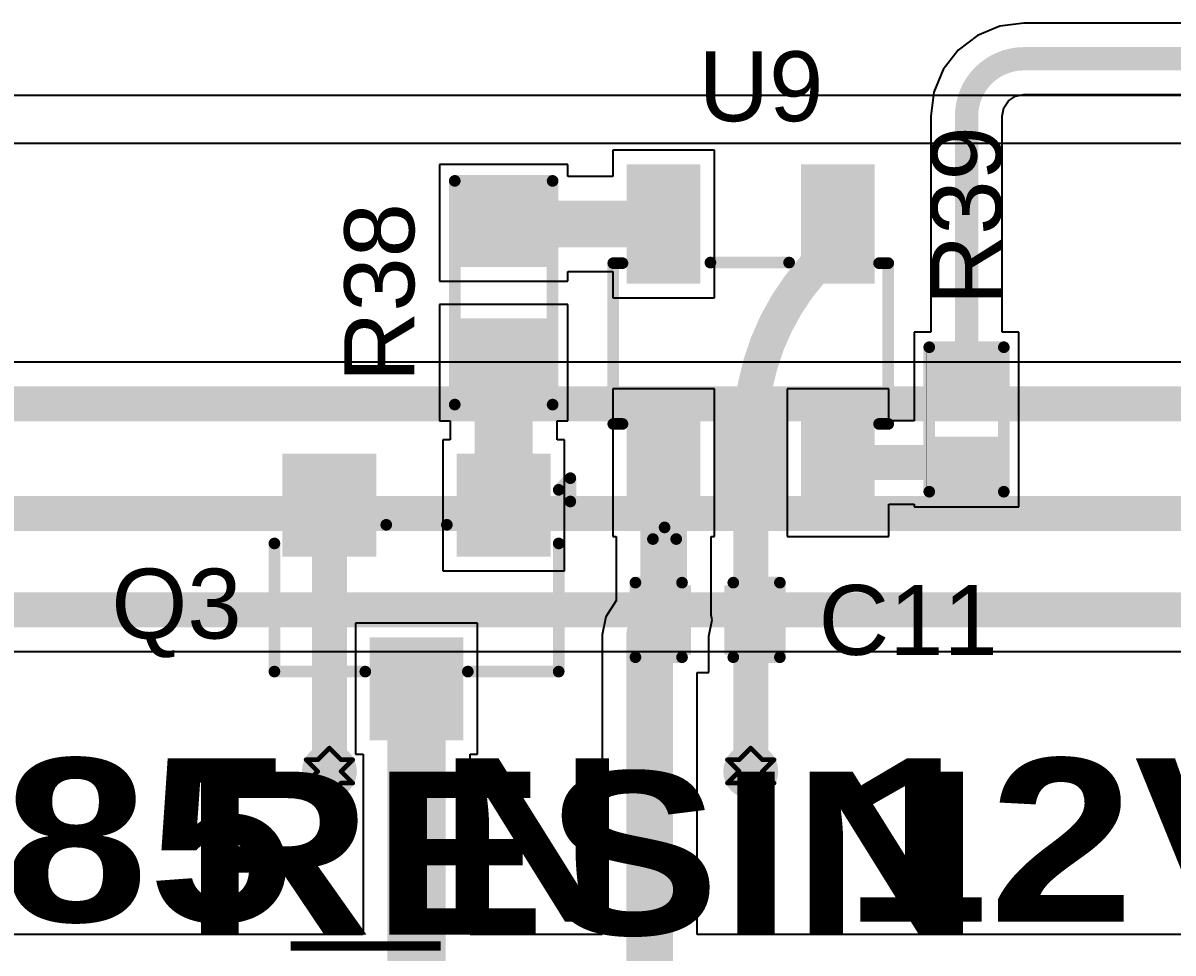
# Model space of a CAD drawing. Header units: inches. Extents: x -25 to 209, y 65 to 158.
# Drawn here: x 28.96 to 41.49, y 79.3 to 89.44 of the extents above; entities that cross this region are included whole.
import ezdxf

# ---------------------------------------------------------------- set-up
doc = ezdxf.new("R2010")
doc.units = ezdxf.units.IN
for name, color, linetype in [('Bottom Layer', 5, 'Continuous'), ('Drill Drawing', 1, 'Continuous'), ('Top Layer', 1, 'Continuous'), ('Top Overlay', 2, 'Continuous'), ('Top Paste', 8, 'Continuous'), ('Top Solder', 216, 'Continuous'), ('Via Holes', 16, 'Continuous')]:
    doc.layers.add(name, color=color, linetype=linetype)
doc.styles.add('Arial', font='', dxfattribs={"height": 0.2})
doc.styles.add('Arial Black_Bold', font='', dxfattribs={"height": 0.2})
doc.styles.get('Arial').set_extended_font_data('Arial')
doc.styles.get('Arial Black_Bold').set_extended_font_data('Arial Black', bold=True)

# ---------------------------------------------------------------- blocks, each defined once
blk = doc.blocks.new('SOT_23_5_10')
at = {"layer": 'Top Layer'}
for points in [[(-1.84999757, 1.25000004), (-0.74999723, 1.25000004), (-0.74999723, 0.65000124), (-1.84999757, 0.65000124)], [(0.75000231, 1.25000004), (1.85000265, 1.25000004), (1.85000265, 0.65000124), (0.75000231, 0.65000124)], [(-1.85000011, 0.2999994), (-0.74999977, 0.2999994), (-0.74999977, -0.2999994), (-1.85000011, -0.2999994)], [(-1.84999757, -0.65000124), (-0.74999723, -0.65000124), (-0.74999723, -1.25000004), (-1.84999757, -1.25000004)], [(0.75000231, -0.65000124), (1.85000265, -0.65000124), (1.85000265, -1.25000004), (0.75000231, -1.25000004)]]:
    blk.add_hatch(color=1, dxfattribs=at).paths.add_polyline_path(points)
at = {"layer": 'Top Paste'}
for points in [[(-1.84999757, 1.25000004), (-0.74999723, 1.25000004), (-0.74999723, 0.65000124), (-1.84999757, 0.65000124)], [(0.75000231, 1.25000004), (1.85000265, 1.25000004), (1.85000265, 0.65000124), (0.75000231, 0.65000124)], [(-1.85000011, 0.2999994), (-0.74999977, 0.2999994), (-0.74999977, -0.2999994), (-1.85000011, -0.2999994)], [(-1.84999757, -0.65000124), (-0.74999723, -0.65000124), (-0.74999723, -1.25000004), (-1.84999757, -1.25000004)], [(0.75000231, -0.65000124), (1.85000265, -0.65000124), (1.85000265, -1.25000004), (0.75000231, -1.25000004)]]:
    blk.add_hatch(color=8, dxfattribs=at).paths.add_polyline_path(points)
at = {"layer": 'Top Solder'}
for points in [[(-1.95159757, 1.35160004), (-0.6483972299999999, 1.35160004), (-0.6483972299999999, 0.54840124), (-1.95159757, 0.54840124)], [(0.6484023099999999, 1.35160004), (1.95160265, 1.35160004), (1.95160265, 0.54840124), (0.6484023099999999, 0.54840124)], [(-1.95160011, 0.4015993999999999), (-0.6483997699999999, 0.4015993999999999), (-0.6483997699999999, -0.4015993999999999), (-1.95160011, -0.4015993999999999)], [(-1.95159757, -0.54840124), (-0.6483972299999999, -0.54840124), (-0.6483972299999999, -1.35160004), (-1.95159757, -1.35160004)], [(0.6484023099999999, -0.54840124), (1.95160265, -0.54840124), (1.95160265, -1.35160004), (0.6484023099999999, -1.35160004)]]:
    blk.add_hatch(color=216, dxfattribs=at).paths.add_polyline_path(points)
at = {"layer": 'Top Overlay'}
for points in [[(-0.8789974799999999, 1.4986, 0.127, 0.127, 0), (-0.87900002, 1.3986002, 0.127, 0.127, 0)], [(-0.8789974799999999, 1.4986, 0.127, 0.127, 0), (0.8735999799999999, 1.4986, 0.127, 0.127, 0)], [(0.8735999799999999, 1.4986, 0.127, 0.127, 0), (0.8735999799999999, 1.3986002, 0.127, 0.127, 0)], [(-2.13359746, 1.0668, 0.127, 0.127, 0), (-2.13359746, 0.8128, 0.127, 0.127, 0)], [(-2.13359746, 1.0668, 0.127, 0.127, 0), (-2.00659238, 0.9397999999999999, 0.127, 0.127, 0)], [(-2.00659238, 0.9397999999999999, 0.127, 0.127, 0), (-2.13359746, 0.8128, 0.127, 0.127, 0)], [(0.8800033199999999, 0.43999912, 0.127, 0.127, 0), (0.8800033199999999, -0.41800018, 0.127, 0.127, 0)], [(-0.87900002, -1.3986002, 0.127, 0.127, 0), (-0.8789974799999999, -1.4986, 0.127, 0.127, 0)], [(0.8735999799999999, -1.3986002, 0.127, 0.127, 0), (0.8735999799999999, -1.4986, 0.127, 0.127, 0)], [(-0.8789974799999999, -1.4986, 0.127, 0.127, 0), (0.8735999799999999, -1.4986, 0.127, 0.127, 0)]]:
    blk.add_lwpolyline(points, format="xyseb", dxfattribs=at)
for points in [[(-0.9107474799999999, 1.4986, 0.0635, 0.0635, 1), (-0.84724748, 1.4986, 0.0635, 0.0635, 1)], [(-0.9107474799999999, 1.4986, 0.0635, 0.0635, 1), (-0.84724748, 1.4986, 0.0635, 0.0635, 1)], [(0.8418499799999999, 1.4986, 0.0635, 0.0635, 1), (0.90534998, 1.4986, 0.0635, 0.0635, 1)], [(0.8418499799999999, 1.4986, 0.0635, 0.0635, 1), (0.90534998, 1.4986, 0.0635, 0.0635, 1)], [(-0.9107500199999999, 1.3986002, 0.0635, 0.0635, 1), (-0.8472500199999999, 1.3986002, 0.0635, 0.0635, 1)], [(0.8418499799999999, 1.3986002, 0.0635, 0.0635, 1), (0.90534998, 1.3986002, 0.0635, 0.0635, 1)], [(-2.16534746, 1.0668, 0.0635, 0.0635, 1), (-2.10184746, 1.0668, 0.0635, 0.0635, 1)], [(-2.16534746, 1.0668, 0.0635, 0.0635, 1), (-2.10184746, 1.0668, 0.0635, 0.0635, 1)], [(-2.03834238, 0.9397999999999999, 0.0635, 0.0635, 1), (-1.97484238, 0.9397999999999999, 0.0635, 0.0635, 1)], [(-2.03834238, 0.9397999999999999, 0.0635, 0.0635, 1), (-1.97484238, 0.9397999999999999, 0.0635, 0.0635, 1)], [(-2.16534746, 0.8128, 0.0635, 0.0635, 1), (-2.10184746, 0.8128, 0.0635, 0.0635, 1)], [(-2.16534746, 0.8128, 0.0635, 0.0635, 1), (-2.10184746, 0.8128, 0.0635, 0.0635, 1)], [(0.8482533200000001, 0.43999912, 0.0635, 0.0635, 1), (0.9117533199999999, 0.43999912, 0.0635, 0.0635, 1)], [(0.8482533200000001, -0.41800018, 0.0635, 0.0635, 1), (0.9117533199999999, -0.41800018, 0.0635, 0.0635, 1)], [(-0.9107500199999999, -1.3986002, 0.0635, 0.0635, 1), (-0.8472500199999999, -1.3986002, 0.0635, 0.0635, 1)], [(0.8418499799999999, -1.3986002, 0.0635, 0.0635, 1), (0.90534998, -1.3986002, 0.0635, 0.0635, 1)], [(-0.9107474799999999, -1.4986, 0.0635, 0.0635, 1), (-0.84724748, -1.4986, 0.0635, 0.0635, 1)], [(-0.9107474799999999, -1.4986, 0.0635, 0.0635, 1), (-0.84724748, -1.4986, 0.0635, 0.0635, 1)], [(0.8418499799999999, -1.4986, 0.0635, 0.0635, 1), (0.90534998, -1.4986, 0.0635, 0.0635, 1)], [(0.8418499799999999, -1.4986, 0.0635, 0.0635, 1), (0.90534998, -1.4986, 0.0635, 0.0635, 1)]]:
    blk.add_lwpolyline(points, format="xyseb", close=True, dxfattribs=at)
blk = doc.blocks.new('R___0402_19')
at = {"layer": 'Top Layer'}
for points in [[(-0.6985025399999999, -0.3175), (-0.6985025399999999, 0.3174999999999999), (-0.2413025400000001, 0.3175), (-0.2413025399999999, -0.3174999999999999)], [(0.2413000000000001, -0.3175), (0.2412999999999999, 0.3174999999999999), (0.6985, 0.3175), (0.6985, -0.3174999999999999)]]:
    blk.add_hatch(color=1, dxfattribs=at).paths.add_polyline_path(points)
at = {"layer": 'Top Paste'}
for points in [[(-0.6985025399999999, -0.3175), (-0.6985025399999999, 0.3174999999999999), (-0.2413025400000001, 0.3175), (-0.2413025399999999, -0.3174999999999999)], [(0.2413000000000001, -0.3175), (0.2412999999999999, 0.3174999999999999), (0.6985, 0.3175), (0.6985, -0.3174999999999999)]]:
    blk.add_hatch(color=8, dxfattribs=at).paths.add_polyline_path(points)
at = {"layer": 'Top Solder'}
for points in [[(-0.7535037, -0.3725011600000001), (-0.7535037, 0.3725011599999999), (-0.1863013800000001, 0.3725011600000001), (-0.1863013799999999, -0.3725011599999999)], [(0.18629884, -0.3725011600000001), (0.1862988399999999, 0.3725011599999999), (0.75350116, 0.3725011600000001), (0.75350116, -0.3725011599999999)]]:
    blk.add_hatch(color=216, dxfattribs=at).paths.add_polyline_path(points)
at = {"layer": 'Top Overlay'}
for points in [[(-0.7874050799999999, -0.40640254, 0.127, 0.127, 0), (-0.7874, 0.4064, 0.127, 0.127, 0)], [(0.7874, 0.4064, 0.127, 0.127, 0), (-0.7874, 0.4064, 0.127, 0.127, 0)], [(0.7874, -0.40639746, 0.127, 0.127, 0), (0.7874, 0.4064, 0.127, 0.127, 0)], [(-0.7874050799999999, -0.40640254, 0.127, 0.127, 0), (0.7874, -0.40639746, 0.127, 0.127, 0)], [(0.8128, -0.4317974599999999, 0.0032258, 0.0032258, 0), (-0.8127974599999999, -0.4317974599999999, 0.0032258, 0.0032258, 0)]]:
    blk.add_lwpolyline(points, format="xyseb", dxfattribs=at)
for points in [[(-0.8191499999999999, 0.4064, 0.0635, 0.0635, 1), (-0.7556499999999999, 0.4064, 0.0635, 0.0635, 1)], [(-0.8191499999999999, 0.4064, 0.0635, 0.0635, 1), (-0.7556499999999999, 0.4064, 0.0635, 0.0635, 1)], [(0.7556499999999999, 0.4064, 0.0635, 0.0635, 1), (0.8191499999999999, 0.4064, 0.0635, 0.0635, 1)], [(0.7556499999999999, 0.4064, 0.0635, 0.0635, 1), (0.8191499999999999, 0.4064, 0.0635, 0.0635, 1)], [(-0.8191550799999999, -0.40640254, 0.0635, 0.0635, 1), (-0.75565508, -0.40640254, 0.0635, 0.0635, 1)], [(-0.8191550799999999, -0.40640254, 0.0635, 0.0635, 1), (-0.75565508, -0.40640254, 0.0635, 0.0635, 1)], [(0.7556499999999999, -0.40639746, 0.0635, 0.0635, 1), (0.8191499999999999, -0.40639746, 0.0635, 0.0635, 1)], [(0.7556499999999999, -0.40639746, 0.0635, 0.0635, 1), (0.8191499999999999, -0.40639746, 0.0635, 0.0635, 1)], [(-0.8136026399999999, -0.4317974599999999, 0.0016129, 0.0016129, 1), (-0.81199228, -0.4317974599999999, 0.0016129, 0.0016129, 1)], [(0.8119948199999999, -0.4317974599999999, 0.0016129, 0.0016129, 1), (0.81360518, -0.4317974599999999, 0.0016129, 0.0016129, 1)]]:
    blk.add_lwpolyline(points, format="xyseb", close=True, dxfattribs=at)
blk = doc.blocks.new('RES_0603_20')
at = {"layer": 'Top Layer'}
for points in [[(-0.38099746, 0.4445), (-0.38099746, -0.4445), (-1.14299746, -0.4445), (-1.14299746, 0.4445)], [(1.14299746, 0.4445), (1.14299746, -0.4445), (0.38099746, -0.4445), (0.38099746, 0.4445)]]:
    blk.add_hatch(color=1, dxfattribs=at).paths.add_polyline_path(points)
at = {"layer": 'Top Paste'}
for points in [[(-0.38099746, 0.4445), (-0.38099746, -0.4445), (-1.14299746, -0.4445), (-1.14299746, 0.4445)], [(1.14299746, 0.4445), (1.14299746, -0.4445), (0.38099746, -0.4445), (0.38099746, 0.4445)]]:
    blk.add_hatch(color=8, dxfattribs=at).paths.add_polyline_path(points)
at = {"layer": 'Top Solder'}
for points in [[(-0.27939746, 0.5460999999999999), (-0.27939746, -0.5460999999999999), (-1.24459746, -0.5460999999999999), (-1.24459746, 0.5460999999999999)], [(1.24459746, 0.5460999999999999), (1.24459746, -0.5460999999999999), (0.27939746, -0.5460999999999999), (0.27939746, 0.5460999999999999)]]:
    blk.add_hatch(color=216, dxfattribs=at).paths.add_polyline_path(points)
at = {"layer": 'Top Overlay'}
for points in [[(-1.21920254, 0.5333974599999999, 0.127, 0.127, 0), (1.21920254, 0.5334, 0.127, 0.127, 0)], [(-1.21919492, -0.5334, 0.127, 0.127, 0), (-1.21920254, 0.5333974599999999, 0.127, 0.127, 0)], [(1.21920254, -0.5334, 0.127, 0.127, 0), (1.21920254, 0.5334, 0.127, 0.127, 0)], [(1.21920254, -0.5334, 0.127, 0.127, 0), (-1.21919492, -0.5334, 0.127, 0.127, 0)]]:
    blk.add_lwpolyline(points, format="xyseb", dxfattribs=at)
for points in [[(-1.25095254, 0.5333974599999999, 0.0635, 0.0635, 1), (-1.18745254, 0.5333974599999999, 0.0635, 0.0635, 1)], [(-1.25095254, 0.5333974599999999, 0.0635, 0.0635, 1), (-1.18745254, 0.5333974599999999, 0.0635, 0.0635, 1)], [(1.18745254, 0.5334, 0.0635, 0.0635, 1), (1.25095254, 0.5334, 0.0635, 0.0635, 1)], [(1.18745254, 0.5334, 0.0635, 0.0635, 1), (1.25095254, 0.5334, 0.0635, 0.0635, 1)], [(-1.25094492, -0.5334, 0.0635, 0.0635, 1), (-1.18744492, -0.5334, 0.0635, 0.0635, 1)], [(-1.25094492, -0.5334, 0.0635, 0.0635, 1), (-1.18744492, -0.5334, 0.0635, 0.0635, 1)], [(1.18745254, -0.5334, 0.0635, 0.0635, 1), (1.25095254, -0.5334, 0.0635, 0.0635, 1)], [(1.18745254, -0.5334, 0.0635, 0.0635, 1), (1.25095254, -0.5334, 0.0635, 0.0635, 1)]]:
    blk.add_lwpolyline(points, format="xyseb", close=True, dxfattribs=at)
blk = doc.blocks.new('____23_58')
at = {"layer": 'Top Layer'}
for points in [[(-0.41000045, 1.46000089), (0.41000045, 1.46000089), (0.41000045, 0.54000019), (-0.41000045, 0.54000019)], [(-1.36000109, -0.54000019), (-0.54000019, -0.54000019), (-0.54000019, -1.46000089), (-1.36000109, -1.46000089)], [(0.54000019, -0.54000019), (1.36000109, -0.54000019), (1.36000109, -1.46000089), (0.54000019, -1.46000089)]]:
    blk.add_hatch(color=1, dxfattribs=at).paths.add_polyline_path(points)
at = {"layer": 'Top Paste'}
for points in [[(-0.41000045, 1.46000089), (0.41000045, 1.46000089), (0.41000045, 0.54000019), (-0.41000045, 0.54000019)], [(-1.36000109, -0.54000019), (-0.54000019, -0.54000019), (-0.54000019, -1.46000089), (-1.36000109, -1.46000089)], [(0.54000019, -0.54000019), (1.36000109, -0.54000019), (1.36000109, -1.46000089), (0.54000019, -1.46000089)]]:
    blk.add_hatch(color=8, dxfattribs=at).paths.add_polyline_path(points)
at = {"layer": 'Top Solder'}
for points in [[(-0.51160045, 1.56160089), (0.51160045, 1.56160089), (0.51160045, 0.43840019), (-0.51160045, 0.43840019)], [(-1.46160109, -0.43840019), (-0.43840019, -0.43840019), (-0.43840019, -1.56160089), (-1.46160109, -1.56160089)], [(0.43840019, -0.43840019), (1.46160109, -0.43840019), (1.46160109, -1.56160089), (0.43840019, -1.56160089)]]:
    blk.add_hatch(color=216, dxfattribs=at).paths.add_polyline_path(points)
at = {"layer": 'Top Overlay'}
for points in [[(-0.5588, 0.8128, 0.127, 0.127, 0), (-1.54940254, 0.8127974599999999, 0.127, 0.127, 0)], [(-1.54940254, 0.8127974599999999, 0.127, 0.127, 0), (-1.54940254, -0.5841999999999999, 0.127, 0.127, 0)], [(1.54940254, 0.8127974599999999, 0.127, 0.127, 0), (0.5588, 0.8128, 0.127, 0.127, 0)], [(1.54940254, 0.8127974599999999, 0.127, 0.127, 0), (1.54940254, -0.5841999999999999, 0.127, 0.127, 0)], [(0.3302, -0.7874, 0.127, 0.127, 0), (-0.3302, -0.7874, 0.127, 0.127, 0)], [(-1.5494, -1.1684, 0.127, 0.127, 0), (-1.6764, -1.0414, 0.127, 0.127, 0)], [(-1.6764, -1.0414, 0.127, 0.127, 0), (-1.6764, -1.29540254, 0.127, 0.127, 0)], [(-1.5494, -1.1684, 0.127, 0.127, 0), (-1.6764, -1.29540254, 0.127, 0.127, 0)]]:
    blk.add_lwpolyline(points, format="xyseb", dxfattribs=at)
for points in [[(-1.58115254, 0.8127974599999999, 0.0635, 0.0635, 1), (-1.51765254, 0.8127974599999999, 0.0635, 0.0635, 1)], [(-1.58115254, 0.8127974599999999, 0.0635, 0.0635, 1), (-1.51765254, 0.8127974599999999, 0.0635, 0.0635, 1)], [(-0.5905499999999999, 0.8128, 0.0635, 0.0635, 1), (-0.52705, 0.8128, 0.0635, 0.0635, 1)], [(0.52705, 0.8128, 0.0635, 0.0635, 1), (0.5905499999999999, 0.8128, 0.0635, 0.0635, 1)], [(1.51765254, 0.8127974599999999, 0.0635, 0.0635, 1), (1.58115254, 0.8127974599999999, 0.0635, 0.0635, 1)], [(1.51765254, 0.8127974599999999, 0.0635, 0.0635, 1), (1.58115254, 0.8127974599999999, 0.0635, 0.0635, 1)], [(-1.58115254, -0.5841999999999999, 0.0635, 0.0635, 1), (-1.51765254, -0.5841999999999999, 0.0635, 0.0635, 1)], [(1.51765254, -0.5841999999999999, 0.0635, 0.0635, 1), (1.58115254, -0.5841999999999999, 0.0635, 0.0635, 1)], [(-0.36195, -0.7874, 0.0635, 0.0635, 1), (-0.29845, -0.7874, 0.0635, 0.0635, 1)], [(0.29845, -0.7874, 0.0635, 0.0635, 1), (0.36195, -0.7874, 0.0635, 0.0635, 1)], [(-1.70815, -1.0414, 0.0635, 0.0635, 1), (-1.64465, -1.0414, 0.0635, 0.0635, 1)], [(-1.70815, -1.0414, 0.0635, 0.0635, 1), (-1.64465, -1.0414, 0.0635, 0.0635, 1)], [(-1.58115, -1.1684, 0.0635, 0.0635, 1), (-1.51765, -1.1684, 0.0635, 0.0635, 1)], [(-1.58115, -1.1684, 0.0635, 0.0635, 1), (-1.51765, -1.1684, 0.0635, 0.0635, 1)], [(-1.70815, -1.29540254, 0.0635, 0.0635, 1), (-1.64465, -1.29540254, 0.0635, 0.0635, 1)], [(-1.70815, -1.29540254, 0.0635, 0.0635, 1), (-1.64465, -1.29540254, 0.0635, 0.0635, 1)]]:
    blk.add_lwpolyline(points, format="xyseb", close=True, dxfattribs=at)
blk = doc.blocks.new('C___0402_68')
at = {"layer": 'Top Layer'}
for points in [[(-0.6985, -0.31750254), (-0.6985, 0.31749746), (-0.2412999999999999, 0.31749746), (-0.2413, -0.31750254)], [(0.2412999999999999, -0.3175), (0.2413, 0.3175), (0.6985, 0.3175), (0.6985, -0.3175)]]:
    blk.add_hatch(color=1, dxfattribs=at).paths.add_polyline_path(points)
at = {"layer": 'Top Paste'}
for points in [[(-0.6985, -0.31750254), (-0.6985, 0.31749746), (-0.2412999999999999, 0.31749746), (-0.2413, -0.31750254)], [(0.2412999999999999, -0.3175), (0.2413, 0.3175), (0.6985, 0.3175), (0.6985, -0.3175)]]:
    blk.add_hatch(color=8, dxfattribs=at).paths.add_polyline_path(points)
at = {"layer": 'Top Solder'}
for points in [[(-0.7584998799999999, -0.37750242), (-0.7584998799999999, 0.37749734), (-0.18130012, 0.37749734), (-0.18130012, -0.37750242)], [(0.18130012, -0.37749988), (0.18130012, 0.37749988), (0.7584998799999999, 0.37749988), (0.7584998799999999, -0.37749988)]]:
    blk.add_hatch(color=216, dxfattribs=at).paths.add_polyline_path(points)
at = {"layer": 'Top Overlay'}
for points in [[(-0.7874, 0.4064, 0.127, 0.127, 0), (-0.7874, -0.4064, 0.127, 0.127, 0)], [(-0.27939746, 0.4064, 0.127, 0.127, 0), (-0.7874, 0.4064, 0.127, 0.127, 0)], [(0.7874, 0.40639746, 0.127, 0.127, 0), (0.2794, 0.4064, 0.127, 0.127, 0)], [(0.78740254, -0.40640254, 0.127, 0.127, 0), (0.7874, 0.40639746, 0.127, 0.127, 0)], [(-0.27940254, -0.40640254, 0.127, 0.127, 0), (-0.7874, -0.4064, 0.127, 0.127, 0)], [(0.78740254, -0.40640254, 0.127, 0.127, 0), (0.2794, -0.4064, 0.127, 0.127, 0)]]:
    blk.add_lwpolyline(points, format="xyseb", dxfattribs=at)
for points in [[(-0.8191499999999999, 0.4064, 0.0635, 0.0635, 1), (-0.7556499999999999, 0.4064, 0.0635, 0.0635, 1)], [(-0.8191499999999999, 0.4064, 0.0635, 0.0635, 1), (-0.7556499999999999, 0.4064, 0.0635, 0.0635, 1)], [(-0.31114746, 0.4064, 0.0635, 0.0635, 1), (-0.24764746, 0.4064, 0.0635, 0.0635, 1)], [(0.24765, 0.4064, 0.0635, 0.0635, 1), (0.31115, 0.4064, 0.0635, 0.0635, 1)], [(0.7556499999999999, 0.40639746, 0.0635, 0.0635, 1), (0.8191499999999999, 0.40639746, 0.0635, 0.0635, 1)], [(0.7556499999999999, 0.40639746, 0.0635, 0.0635, 1), (0.8191499999999999, 0.40639746, 0.0635, 0.0635, 1)], [(-0.8191499999999999, -0.4064, 0.0635, 0.0635, 1), (-0.7556499999999999, -0.4064, 0.0635, 0.0635, 1)], [(-0.8191499999999999, -0.4064, 0.0635, 0.0635, 1), (-0.7556499999999999, -0.4064, 0.0635, 0.0635, 1)], [(-0.31115254, -0.40640254, 0.0635, 0.0635, 1), (-0.24765254, -0.40640254, 0.0635, 0.0635, 1)], [(0.24765, -0.4064, 0.0635, 0.0635, 1), (0.31115, -0.4064, 0.0635, 0.0635, 1)], [(0.75565254, -0.40640254, 0.0635, 0.0635, 1), (0.8191525399999998, -0.40640254, 0.0635, 0.0635, 1)], [(0.75565254, -0.40640254, 0.0635, 0.0635, 1), (0.8191525399999998, -0.40640254, 0.0635, 0.0635, 1)]]:
    blk.add_lwpolyline(points, format="xyseb", close=True, dxfattribs=at)

msp = doc.modelspace()

# ---------------------------------------------------------------- hatches: boundary and pattern name
at = {"layer": 'Bottom Layer'}
h = msp.add_hatch(color=5, dxfattribs=at)
edge = h.paths.add_edge_path()
edge.add_arc((32.29791101999999, 81.28), 0.2999994, 0, 360)
h = msp.add_hatch(color=5, dxfattribs=at)
edge = h.paths.add_edge_path()
edge.add_arc((36.89085585999999, 81.28), 0.2999994, 0, 360)
at = {"layer": 'Top Layer'}
h = msp.add_hatch(color=1, dxfattribs=at)
edge = h.paths.add_edge_path()
edge.add_arc((32.29791101999999, 81.28), 0.2999994, 0, 360)
h = msp.add_hatch(color=1, dxfattribs=at)
edge = h.paths.add_edge_path()
edge.add_arc((36.89085585999999, 81.28), 0.2999994, 0, 360)
at = {"layer": 'Via Holes'}
h = msp.add_hatch(color=7, dxfattribs=at)
edge = h.paths.add_edge_path()
edge.add_arc((32.29791101999999, 81.28), 0.1499997, 0, 360)
h = msp.add_hatch(color=7, dxfattribs=at)
edge = h.paths.add_edge_path()
edge.add_arc((36.89085585999999, 81.28), 0.1499997, 0, 360)

# ---------------------------------------------------------------- linework, layer by layer
at = {"layer": 'Bottom Layer'}
for p, q in [((55.65138475999999, 88.64599745999999), (14.16914616, 88.646)), ((14.16914616, 88.12804828), (55.65136443999999, 88.12804573999999)), ((67.3872033, 85.73911478), (14.66467984, 85.73911478)), ((27.0612362, 82.58670554), (67.38720837999999, 82.58670554))]:
    msp.add_line(p, q, dxfattribs=at)
for points in [[(14.66467984, 85.28590765999999, 0.3809999999999999, 0.3809999999999999, 0), (67.7174668, 85.28590765999999, 0.3809999999999999, 0.3809999999999999, 0)], [(26.6678918, 84.09008073999999, 0.3809999999999999, 0.3809999999999999, 0), (67.72930065999999, 84.09008073999999, 0.3809999999999999, 0.3809999999999999, 0)], [(27.0612362, 83.03991266, 0.3809999999999999, 0.3809999999999999, 0), (67.71747188, 83.03991266, 0.3809999999999999, 0.3809999999999999, 0)]]:
    msp.add_lwpolyline(points, format="xyseb", dxfattribs=at)
at = {"layer": 'Drill Drawing'}
for points in [[(32.17091102, 81.407, 0.0508, 0.0508, 0), (32.29791101999999, 81.53399999999999, 0.0508, 0.0508, 0)], [(32.29791101999999, 81.53399999999999, 0.0508, 0.0508, 0), (32.42491102, 81.407, 0.0508, 0.0508, 0)], [(36.76385586, 81.407, 0.0508, 0.0508, 0), (36.89085585999999, 81.53399999999999, 0.0508, 0.0508, 0)], [(36.89085585999999, 81.53399999999999, 0.0508, 0.0508, 0), (37.01785586, 81.407, 0.0508, 0.0508, 0)], [(32.04391102, 81.407, 0.0508, 0.0508, 0), (32.17091102, 81.28, 0.0508, 0.0508, 0)], [(32.04391102, 81.407, 0.0508, 0.0508, 0), (32.17091102, 81.407, 0.0508, 0.0508, 0)], [(32.42491102, 81.407, 0.0508, 0.0508, 0), (32.55191102, 81.407, 0.0508, 0.0508, 0)], [(32.42491102, 81.28, 0.0508, 0.0508, 0), (32.55191102, 81.407, 0.0508, 0.0508, 0)], [(36.63685586, 81.407, 0.0508, 0.0508, 0), (36.76385586, 81.28, 0.0508, 0.0508, 0)], [(36.63685586, 81.407, 0.0508, 0.0508, 0), (36.76385586, 81.407, 0.0508, 0.0508, 0)], [(37.01785586, 81.407, 0.0508, 0.0508, 0), (37.14485586, 81.407, 0.0508, 0.0508, 0)], [(37.01785586, 81.28, 0.0508, 0.0508, 0), (37.14485586, 81.407, 0.0508, 0.0508, 0)], [(32.04391102, 81.15299999999999, 0.0508, 0.0508, 0), (32.17091102, 81.28, 0.0508, 0.0508, 0)], [(32.42491102, 81.28, 0.0508, 0.0508, 0), (32.55191102, 81.15299999999999, 0.0508, 0.0508, 0)], [(36.63685586, 81.15299999999999, 0.0508, 0.0508, 0), (36.76385586, 81.28, 0.0508, 0.0508, 0)], [(37.01785586, 81.28, 0.0508, 0.0508, 0), (37.14485586, 81.15299999999999, 0.0508, 0.0508, 0)], [(32.04391102, 81.15299999999999, 0.0508, 0.0508, 0), (32.17091102, 81.15299999999999, 0.0508, 0.0508, 0)], [(32.17091102, 81.15299999999999, 0.0508, 0.0508, 0), (32.29791101999999, 81.026, 0.0508, 0.0508, 0)], [(32.29791101999999, 81.026, 0.0508, 0.0508, 0), (32.42491102, 81.15299999999999, 0.0508, 0.0508, 0)], [(32.42491102, 81.15299999999999, 0.0508, 0.0508, 0), (32.55191102, 81.15299999999999, 0.0508, 0.0508, 0)], [(36.63685586, 81.15299999999999, 0.0508, 0.0508, 0), (36.76385586, 81.15299999999999, 0.0508, 0.0508, 0)], [(36.76385586, 81.15299999999999, 0.0508, 0.0508, 0), (36.89085585999999, 81.026, 0.0508, 0.0508, 0)], [(36.89085585999999, 81.026, 0.0508, 0.0508, 0), (37.01785586, 81.15299999999999, 0.0508, 0.0508, 0)], [(37.01785586, 81.15299999999999, 0.0508, 0.0508, 0), (37.14485586, 81.15299999999999, 0.0508, 0.0508, 0)]]:
    msp.add_lwpolyline(points, format="xyseb", dxfattribs=at)
for points in [[(32.28521102, 81.53399999999999, 0.0254, 0.0254, 1), (32.31061102, 81.53399999999999, 0.0254, 0.0254, 1)], [(32.28521102, 81.53399999999999, 0.0254, 0.0254, 1), (32.31061102, 81.53399999999999, 0.0254, 0.0254, 1)], [(36.87815586, 81.53399999999999, 0.0254, 0.0254, 1), (36.90355586, 81.53399999999999, 0.0254, 0.0254, 1)], [(36.87815586, 81.53399999999999, 0.0254, 0.0254, 1), (36.90355586, 81.53399999999999, 0.0254, 0.0254, 1)], [(32.03121102, 81.407, 0.0254, 0.0254, 1), (32.05661102, 81.407, 0.0254, 0.0254, 1)], [(32.03121102, 81.407, 0.0254, 0.0254, 1), (32.05661102, 81.407, 0.0254, 0.0254, 1)], [(32.15821102, 81.407, 0.0254, 0.0254, 1), (32.18361102, 81.407, 0.0254, 0.0254, 1)], [(32.15821102, 81.407, 0.0254, 0.0254, 1), (32.18361102, 81.407, 0.0254, 0.0254, 1)], [(32.41221101999999, 81.407, 0.0254, 0.0254, 1), (32.43761102, 81.407, 0.0254, 0.0254, 1)], [(32.41221101999999, 81.407, 0.0254, 0.0254, 1), (32.43761102, 81.407, 0.0254, 0.0254, 1)], [(32.53921102, 81.407, 0.0254, 0.0254, 1), (32.56461101999999, 81.407, 0.0254, 0.0254, 1)], [(32.53921102, 81.407, 0.0254, 0.0254, 1), (32.56461101999999, 81.407, 0.0254, 0.0254, 1)], [(36.62415585999999, 81.407, 0.0254, 0.0254, 1), (36.64955585999999, 81.407, 0.0254, 0.0254, 1)], [(36.62415585999999, 81.407, 0.0254, 0.0254, 1), (36.64955585999999, 81.407, 0.0254, 0.0254, 1)], [(36.75115586, 81.407, 0.0254, 0.0254, 1), (36.77655585999999, 81.407, 0.0254, 0.0254, 1)], [(36.75115586, 81.407, 0.0254, 0.0254, 1), (36.77655585999999, 81.407, 0.0254, 0.0254, 1)], [(37.00515586, 81.407, 0.0254, 0.0254, 1), (37.03055586, 81.407, 0.0254, 0.0254, 1)], [(37.00515586, 81.407, 0.0254, 0.0254, 1), (37.03055586, 81.407, 0.0254, 0.0254, 1)], [(37.13215586, 81.407, 0.0254, 0.0254, 1), (37.15755586, 81.407, 0.0254, 0.0254, 1)], [(37.13215586, 81.407, 0.0254, 0.0254, 1), (37.15755586, 81.407, 0.0254, 0.0254, 1)], [(32.15821102, 81.28, 0.0254, 0.0254, 1), (32.18361102, 81.28, 0.0254, 0.0254, 1)], [(32.15821102, 81.28, 0.0254, 0.0254, 1), (32.18361102, 81.28, 0.0254, 0.0254, 1)], [(32.41221101999999, 81.28, 0.0254, 0.0254, 1), (32.43761102, 81.28, 0.0254, 0.0254, 1)], [(32.41221101999999, 81.28, 0.0254, 0.0254, 1), (32.43761102, 81.28, 0.0254, 0.0254, 1)], [(36.75115586, 81.28, 0.0254, 0.0254, 1), (36.77655585999999, 81.28, 0.0254, 0.0254, 1)], [(36.75115586, 81.28, 0.0254, 0.0254, 1), (36.77655585999999, 81.28, 0.0254, 0.0254, 1)], [(37.00515586, 81.28, 0.0254, 0.0254, 1), (37.03055586, 81.28, 0.0254, 0.0254, 1)], [(37.00515586, 81.28, 0.0254, 0.0254, 1), (37.03055586, 81.28, 0.0254, 0.0254, 1)], [(32.03121102, 81.15299999999999, 0.0254, 0.0254, 1), (32.05661102, 81.15299999999999, 0.0254, 0.0254, 1)], [(32.03121102, 81.15299999999999, 0.0254, 0.0254, 1), (32.05661102, 81.15299999999999, 0.0254, 0.0254, 1)], [(32.15821102, 81.15299999999999, 0.0254, 0.0254, 1), (32.18361102, 81.15299999999999, 0.0254, 0.0254, 1)], [(32.15821102, 81.15299999999999, 0.0254, 0.0254, 1), (32.18361102, 81.15299999999999, 0.0254, 0.0254, 1)], [(32.41221101999999, 81.15299999999999, 0.0254, 0.0254, 1), (32.43761102, 81.15299999999999, 0.0254, 0.0254, 1)], [(32.41221101999999, 81.15299999999999, 0.0254, 0.0254, 1), (32.43761102, 81.15299999999999, 0.0254, 0.0254, 1)], [(32.53921102, 81.15299999999999, 0.0254, 0.0254, 1), (32.56461101999999, 81.15299999999999, 0.0254, 0.0254, 1)], [(32.53921102, 81.15299999999999, 0.0254, 0.0254, 1), (32.56461101999999, 81.15299999999999, 0.0254, 0.0254, 1)], [(36.62415585999999, 81.15299999999999, 0.0254, 0.0254, 1), (36.64955585999999, 81.15299999999999, 0.0254, 0.0254, 1)], [(36.62415585999999, 81.15299999999999, 0.0254, 0.0254, 1), (36.64955585999999, 81.15299999999999, 0.0254, 0.0254, 1)], [(36.75115586, 81.15299999999999, 0.0254, 0.0254, 1), (36.77655585999999, 81.15299999999999, 0.0254, 0.0254, 1)], [(36.75115586, 81.15299999999999, 0.0254, 0.0254, 1), (36.77655585999999, 81.15299999999999, 0.0254, 0.0254, 1)], [(37.00515586, 81.15299999999999, 0.0254, 0.0254, 1), (37.03055586, 81.15299999999999, 0.0254, 0.0254, 1)], [(37.00515586, 81.15299999999999, 0.0254, 0.0254, 1), (37.03055586, 81.15299999999999, 0.0254, 0.0254, 1)], [(37.13215586, 81.15299999999999, 0.0254, 0.0254, 1), (37.15755586, 81.15299999999999, 0.0254, 0.0254, 1)], [(37.13215586, 81.15299999999999, 0.0254, 0.0254, 1), (37.15755586, 81.15299999999999, 0.0254, 0.0254, 1)], [(32.28521102, 81.026, 0.0254, 0.0254, 1), (32.31061102, 81.026, 0.0254, 0.0254, 1)], [(32.28521102, 81.026, 0.0254, 0.0254, 1), (32.31061102, 81.026, 0.0254, 0.0254, 1)], [(36.87815586, 81.026, 0.0254, 0.0254, 1), (36.90355586, 81.026, 0.0254, 0.0254, 1)], [(36.87815586, 81.026, 0.0254, 0.0254, 1), (36.90355586, 81.026, 0.0254, 0.0254, 1)]]:
    msp.add_lwpolyline(points, format="xyseb", close=True, dxfattribs=at)
at = {"layer": 'Top Layer'}
for p, q in [((39.60620984, 89.40301143999999), (39.36121668, 89.30153082)), ((39.86912015999999, 89.43762402), (39.60620984, 89.40301143999999)), ((39.86912015999999, 89.43639973999998), (39.86912015999999, 89.43762402)), ((62.55814768, 89.43639973999998), (39.86912015999999, 89.43639973999998)), ((39.36121668, 89.30153082), (39.15083356, 89.14010112)), ((39.15083356, 89.14010112), (38.98940386, 88.929718)), ((38.98940386, 88.929718), (38.88792324, 88.68472484)), ((38.88792324, 88.68472484), (38.85331066, 88.42181452)), ((39.70155381999999, 88.58938085999999), (39.77843454, 88.64074982)), ((39.77843454, 88.64074982), (39.86912015999999, 88.65878889999999)), ((39.86912015999999, 88.65878889999999), (39.86912015999999, 88.65946962)), ((39.86912015999999, 88.65946962), (51.81008941999999, 88.65946962)), ((39.63214577999999, 88.42181452), (39.65018486, 88.51250013999999)), ((39.65018486, 88.51250013999999), (39.70155381999999, 88.58938085999999)), ((38.85331066, 88.42181452), (38.85453494, 88.42181452)), ((38.85453494, 88.42181452), (38.85453494, 86.06861628)), ((39.63146506, 86.06861628), (39.63146506, 88.42181452)), ((39.63146506, 88.42181452), (39.63214577999999, 88.42181452)), ((36.4949994, 88.05021506), (35.3870006, 88.05021506)), ((35.3870006, 88.05021506), (35.3870006, 87.76419328)), ((36.4949994, 86.44221725999999), (36.4949994, 88.05021506)), ((34.8962472, 87.89434288), (33.4992472, 87.89434288)), ((33.4992472, 87.89434288), (33.4992472, 86.62434287999999)), ((34.8962472, 87.76419328), (34.8962472, 87.89434288)), ((35.3870006, 87.76419328), (34.8962472, 87.76419328)), ((33.4992472, 86.62434287999999), (34.8962472, 86.62434287999999)), ((34.8962472, 86.62434287999999), (34.8962472, 86.72828984)), ((34.8962472, 86.72828984), (35.3870006, 86.72828984)), ((35.3870006, 86.72828984), (35.3870006, 86.44221725999999)), ((34.8962472, 86.37034796), (33.4992472, 86.37034796)), ((33.4992472, 86.37034796), (33.4992472, 85.10034796)), ((34.8962472, 85.10034796), (34.8962472, 86.37034796)), ((35.3870006, 86.44221725999999), (36.4949994, 86.44221725999999)), ((38.85453494, 86.06861628), (38.67149999999999, 86.06861628)), ((38.67149999999999, 86.06861628), (38.67149999999999, 85.09942086)), ((39.8145, 86.06861628), (39.63146506, 86.06861628)), ((39.8145, 85.10341627999999), (39.8145, 86.06861628)), ((36.4949994, 85.45021518), (35.3870006, 85.45021518)), ((35.3870006, 85.45021518), (35.3870006, 83.84221738)), ((36.4949994, 83.84221738), (36.4949994, 85.45021518)), ((38.39500068, 85.45021518), (37.28700188, 85.45021518)), ((37.28700188, 85.45021518), (37.28700188, 83.84221738)), ((38.39500068, 85.09942086), (38.39500068, 85.45021518)), ((33.4992472, 85.10034796), (33.6151093, 85.10034796)), ((33.6151093, 85.10034796), (33.6151093, 84.89460034)), ((34.78050194, 84.89460034), (34.78050194, 85.10034796)), ((34.78050194, 85.10034796), (34.8962472, 85.10034796)), ((38.67149999999999, 85.09942086), (38.39500068, 85.09942086)), ((39.8145, 84.16361374), (39.8145, 85.10341627999999)), ((33.6151093, 84.89460034), (33.53391312, 84.89460034)), ((33.53391312, 84.89460034), (33.53391312, 83.46660218)), ((34.86191148, 84.89460034), (34.78050194, 84.89460034)), ((34.86191148, 83.46660218), (34.86191148, 84.89460034)), ((38.39500068, 83.84221738), (38.39500068, 84.19300661999999)), ((38.39500068, 84.19300661999999), (38.67149999999999, 84.19300661999999)), ((38.67149999999999, 84.19300661999999), (38.67149999999999, 84.16361374)), ((38.67149999999999, 84.16361374), (39.8145, 84.16361374)), ((35.3870006, 83.84221738), (35.42304574, 83.84221738)), ((35.42304574, 83.84221738), (35.42304574, 83.13534046)), ((36.45894918, 82.98229529999999), (36.45894918, 83.84221738)), ((36.45894918, 83.84221738), (36.4949994, 83.84221738)), ((37.28700188, 83.84221738), (38.39500068, 83.84221738)), ((33.53391312, 83.46660218), (34.86191148, 83.46660218)), ((35.42167922, 83.13397393999999), (35.30940106, 82.96594024)), ((35.42304574, 83.13534046), (35.42167922, 83.13397393999999)), ((33.91191084, 82.89459925999999), (32.58391248, 82.89459925999999)), ((32.58391248, 82.89459925999999), (32.58391248, 81.46660109999999)), ((33.91191084, 81.46660109999999), (33.91191084, 82.89459925999999)), ((35.30940106, 82.96594024), (35.26997518, 82.7677288)), ((36.43380063999999, 82.75327112), (36.46915236, 82.931)), ((36.46915236, 82.931), (36.45894918, 82.98229529999999)), ((35.26997518, 82.7677288), (35.26996502, 79.50290678)), ((36.43380063999999, 82.3595), (36.43380063999999, 82.75327112)), ((36.30586846, 79.50290678), (36.30587861999999, 82.3595)), ((36.30587861999999, 82.3595), (36.43380063999999, 82.3595)), ((32.58391248, 81.46660109999999), (32.66510865999999, 81.46660109999999)), ((32.66510865999999, 81.46660109999999), (32.66510865999999, 79.50290678)), ((33.8305013, 79.50290678), (33.8305013, 81.46660109999999)), ((33.8305013, 81.46660109999999), (33.91191084, 81.46660109999999)), ((32.66510865999999, 79.50290678), (18.53532742, 79.50290678)), ((35.26996502, 79.50290678), (33.8305013, 79.50290678)), ((45.36500452, 79.50290678), (36.30586846, 79.50290678))]:
    msp.add_line(p, q, dxfattribs=at)
for points in [[(39.24299999999999, 88.42181452, 0.254, 0.254, -0.4142135623730951), (39.86912015999999, 89.04793468, 0.254, 0.254, 0)], [(39.86912015999999, 89.04793468, 0.254, 0.254, 0), (62.55814768, 89.04793468, 0.254, 0.254, 0)], [(39.24299999999999, 85.58601628, 0.254, 0.254, 0), (39.24299999999999, 88.42181452, 0.254, 0.254, 0)], [(34.19780562, 87.24624156, 0.508, 0.508, 0), (35.94099746, 87.24624156, 0.508, 0.508, 0)], [(35.94099746, 87.24621615999999, 0.3809999999999999, 0.3809999999999999, 0), (35.94099746, 87.24624156, 0.3809999999999999, 0.3809999999999999, 0)], [(37.73149934, 86.92316118, 0.3809999999999999, 0.3809999999999999, 0), (37.84099874, 87.24621615999999, 0.3809999999999999, 0.3809999999999999, 0)], [(36.89115304, 85.00571771999999, 0.3809999999999999, 0.3809999999999999, -0.2038325233862925), (37.73149934, 86.92316118, 0.3809999999999999, 0.3809999999999999, 0)], [(34.19780562, 84.18049458, 0.635, 0.635, 0), (34.19780562, 85.72224156, 0.635, 0.635, 0)], [(36.8909981, 84.64621627999999, 0.3809999999999999, 0.3809999999999999, 0), (36.89115304, 85.00571771999999, 0.3809999999999999, 0.3809999999999999, 0)], [(35.94099746, 82.931, 0.508, 0.508, 0), (35.94099746, 84.64621627999999, 0.508, 0.508, 0)], [(36.89085585999999, 82.93090348, 0.3809999999999999, 0.3809999999999999, 0), (36.89085585999999, 84.64621627999999, 0.3809999999999999, 0.3809999999999999, 0)], [(37.84099874, 84.64621374000001, 0.3809999999999999, 0.3809999999999999, 0), (37.84099874, 84.64621627999999, 0.3809999999999999, 0.3809999999999999, 0)], [(37.84099874, 84.64621374000001, 0.3809999999999999, 0.3809999999999999, 0), (39.24299746, 84.64621374000001, 0.3809999999999999, 0.3809999999999999, 0)], [(32.29791101999999, 81.28, 0.3809999999999999, 0.3809999999999999, 0), (32.29791101999999, 84.1803879, 0.3809999999999999, 0.3809999999999999, 0)], [(34.19780562, 84.18049458, 0.3809999999999999, 0.3809999999999999, 0), (34.19780816, 84.18049458, 0.3809999999999999, 0.3809999999999999, 0)], [(35.7879269, 82.76772626, 0.508, 0.508, 0), (35.95120064, 82.931, 0.508, 0.508, 0)], [(36.89085585999999, 82.93090348, 0.3809999999999999, 0.3809999999999999, 0), (36.89092698, 82.93083236, 0.3809999999999999, 0.3809999999999999, 0)], [(36.89092698, 81.28007112, 0.3809999999999999, 0.3809999999999999, 0), (36.89092698, 82.93083236, 0.3809999999999999, 0.3809999999999999, 0)], [(35.78791166, 77.7825343, 0.508, 0.508, 0), (35.7879269, 82.76772626, 0.508, 0.508, 0)], [(33.24780498, 73.21000344, 0.635, 0.635, 0), (33.24780498, 82.1804935, 0.635, 0.635, 0)], [(36.89085585999999, 81.28, 0.3809999999999999, 0.3809999999999999, 0), (36.89092698, 81.28007112, 0.3809999999999999, 0.3809999999999999, 0)]]:
    msp.add_lwpolyline(points, format="xyseb", dxfattribs=at)
for points in [[(39.80562016, 89.04793468, 0.127, 0.127, 1), (39.93262016, 89.04793468, 0.127, 0.127, 1)], [(39.80562016, 89.04793468, 0.127, 0.127, 1), (39.93262016, 89.04793468, 0.127, 0.127, 1)], [(39.1795, 88.42181452, 0.127, 0.127, 1), (39.3065, 88.42181452, 0.127, 0.127, 1)], [(39.1795, 88.42181452, 0.127, 0.127, 1), (39.3065, 88.42181452, 0.127, 0.127, 1)], [(34.07080561999999, 87.24624156, 0.254, 0.254, 1), (34.32480562, 87.24624156, 0.254, 0.254, 1)], [(35.81399746, 87.24624156, 0.254, 0.254, 1), (36.06799746, 87.24624156, 0.254, 0.254, 1)], [(35.84574746, 87.24624156, 0.1905, 0.1905, 1), (36.03624746, 87.24624156, 0.1905, 0.1905, 1)], [(35.84574746, 87.24621615999999, 0.1905, 0.1905, 1), (36.03624746, 87.24621615999999, 0.1905, 0.1905, 1)], [(37.74574874, 87.24621615999999, 0.1905, 0.1905, 1), (37.93624874, 87.24621615999999, 0.1905, 0.1905, 1)], [(37.63624934, 86.92316118, 0.1905, 0.1905, 1), (37.82674934, 86.92316118, 0.1905, 0.1905, 1)], [(37.63624934, 86.92316118, 0.1905, 0.1905, 1), (37.82674934, 86.92316118, 0.1905, 0.1905, 1)], [(34.03905562, 85.72224156, 0.3175, 0.3175, 1), (34.35655562, 85.72224156, 0.3175, 0.3175, 1)], [(39.1795, 85.58601628, 0.127, 0.127, 1), (39.3065, 85.58601628, 0.127, 0.127, 1)], [(36.79590304, 85.00571771999999, 0.1905, 0.1905, 1), (36.98640304, 85.00571771999999, 0.1905, 0.1905, 1)], [(36.79590304, 85.00571771999999, 0.1905, 0.1905, 1), (36.98640304, 85.00571771999999, 0.1905, 0.1905, 1)], [(35.81399746, 84.64621627999999, 0.254, 0.254, 1), (36.06799746, 84.64621627999999, 0.254, 0.254, 1)], [(36.79560586, 84.64621627999999, 0.1905, 0.1905, 1), (36.98610586, 84.64621627999999, 0.1905, 0.1905, 1)], [(36.7957481, 84.64621627999999, 0.1905, 0.1905, 1), (36.9862481, 84.64621627999999, 0.1905, 0.1905, 1)], [(37.74574874, 84.64621627999999, 0.1905, 0.1905, 1), (37.93624874, 84.64621627999999, 0.1905, 0.1905, 1)], [(37.74574874, 84.64621374000001, 0.1905, 0.1905, 1), (37.93624874, 84.64621374000001, 0.1905, 0.1905, 1)], [(37.74574874, 84.64621374000001, 0.1905, 0.1905, 1), (37.93624874, 84.64621374000001, 0.1905, 0.1905, 1)], [(39.14774746, 84.64621374000001, 0.1905, 0.1905, 1), (39.33824746, 84.64621374000001, 0.1905, 0.1905, 1)], [(34.03905562, 84.18049458, 0.3175, 0.3175, 1), (34.35655562, 84.18049458, 0.3175, 0.3175, 1)], [(32.20266102, 84.1803879, 0.1905, 0.1905, 1), (32.39316102, 84.1803879, 0.1905, 0.1905, 1)], [(34.10255562, 84.18049458, 0.1905, 0.1905, 1), (34.29305562, 84.18049458, 0.1905, 0.1905, 1)], [(34.10255815999999, 84.18049458, 0.1905, 0.1905, 1), (34.29305816, 84.18049458, 0.1905, 0.1905, 1)], [(35.81399746, 82.931, 0.254, 0.254, 1), (36.06799746, 82.931, 0.254, 0.254, 1)], [(35.82420063999999, 82.931, 0.254, 0.254, 1), (36.07820064, 82.931, 0.254, 0.254, 1)], [(36.79560586, 82.93090348, 0.1905, 0.1905, 1), (36.98610586, 82.93090348, 0.1905, 0.1905, 1)], [(36.79560586, 82.93090348, 0.1905, 0.1905, 1), (36.98610586, 82.93090348, 0.1905, 0.1905, 1)], [(36.79567698, 82.93083236, 0.1905, 0.1905, 1), (36.98617698, 82.93083236, 0.1905, 0.1905, 1)], [(36.79567698, 82.93083236, 0.1905, 0.1905, 1), (36.98617698, 82.93083236, 0.1905, 0.1905, 1)], [(35.6609269, 82.76772626, 0.254, 0.254, 1), (35.9149269, 82.76772626, 0.254, 0.254, 1)], [(35.6609269, 82.76772626, 0.254, 0.254, 1), (35.9149269, 82.76772626, 0.254, 0.254, 1)], [(33.08905498, 82.1804935, 0.3175, 0.3175, 1), (33.40655498, 82.1804935, 0.3175, 0.3175, 1)], [(32.20266102, 81.28, 0.1905, 0.1905, 1), (32.39316102, 81.28, 0.1905, 0.1905, 1)], [(36.79560586, 81.28, 0.1905, 0.1905, 1), (36.98610586, 81.28, 0.1905, 0.1905, 1)], [(36.79567698, 81.28007112, 0.1905, 0.1905, 1), (36.98617698, 81.28007112, 0.1905, 0.1905, 1)], [(36.79567698, 81.28007112, 0.1905, 0.1905, 1), (36.98617698, 81.28007112, 0.1905, 0.1905, 1)]]:
    msp.add_lwpolyline(points, format="xyseb", close=True, dxfattribs=at)

# ---------------------------------------------------------------- block references
for name, p, rotation in [('SOT_23_5_10', (36.89100063999999, 85.94621368), 90), ('RES_0603_20', (34.19774719999999, 86.49734541999999), 270), ('R___0402_19', (39.24299999999999, 85.11611374), 270), ('____23_58', (33.24791166, 83.18060072), 180), ('C___0402_68', (36.42110064, 82.931), 180)]:
    msp.add_blockref(name, p, dxfattribs=dict(rotation=rotation))

# ---------------------------------------------------------------- texts
at = {"layer": 'Top Overlay', "style": 'Arial'}
for s, p in [('U9', (36.32220574, 88.36672446)), ('Q3', (29.92140574, 82.72792446)), ('C11', (37.6303667, 82.55012445999999))]:
    msp.add_text(s, height=0.7619999999999999, dxfattribs=at).set_placement(p)
at = {"layer": 'Top Overlay'}
for s, height, rotation, style, p in [('R39', 0.7619999999999999, 90, 'Arial', (39.62387554, 86.36033019999999)), ('R38', 0.7619999999999999, 90, 'Arial', (33.22307554, 85.52213019999999)), ('GND   485_P   485_N   12V', 1.778, 360, 'Arial Black_Bold', (7.884421619999999, 79.64296746)), ('RESIN     12V', 1.778, 360, 'Arial Black_Bold', (30.70791166, 79.49976988))]:
    msp.add_text(s, height=height, rotation=rotation, dxfattribs=dict(at, style=style)).set_placement(p)

doc.saveas('drawing.dxf')
